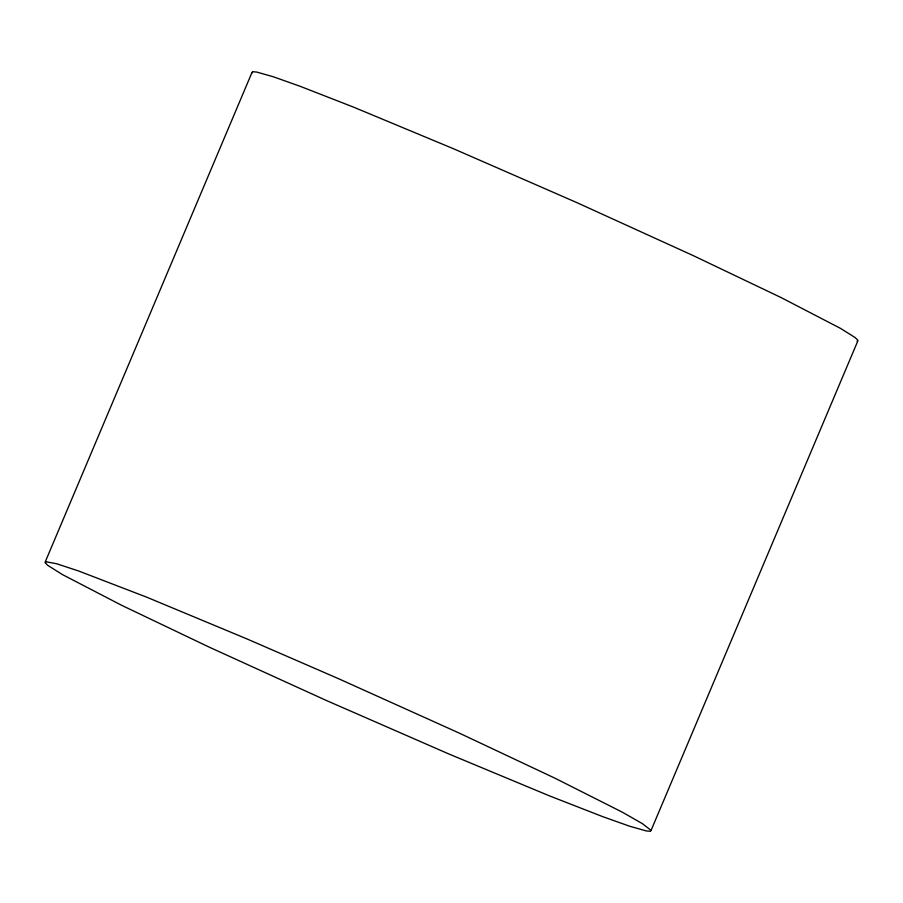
<?xml version="1.0" encoding="UTF-8"?>
<svg xmlns="http://www.w3.org/2000/svg" width="903" height="903" viewBox="0 0 903 903"><rect width="100%" height="100%" fill="white"/><g stroke="black" fill="none" stroke-linecap="round" stroke-linejoin="round"><path stroke-width="1.35" d="M45.15 562.117L252.129 72.127M650.871 830.873L857.85 340.882M252.23 72.883L252.84 71.743L256.655 72.048L273.27 76.755L300.01 86.248L353.536 107.13L453.87 148.905L576.565 202.486L693.391 255.684L781.208 297.618L840.535 328.399L855.13 337.564L857.748 340.126L857.139 341.266M45.861 561.734L45.252 562.874L47.87 565.436L62.465 574.601L121.792 605.382L209.609 647.316L326.434 700.514L449.13 754.095L549.464 795.87L602.99 816.752L629.73 826.245L646.345 830.952L650.16 831.257L650.77 830.117L642.349 823.615L621.998 812.011L555.21 778.318L459.322 733.123L338.275 678.582L246.891 638.895L146.546 597.12L78.561 570.967L56.562 563.732L45.861 561.734"/></g></svg>
